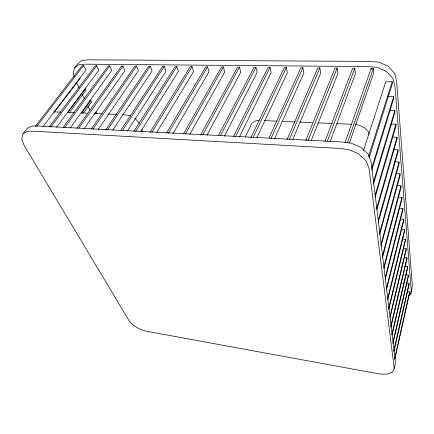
<?xml version="1.0" encoding="UTF-8"?>
<svg xmlns="http://www.w3.org/2000/svg" width="434" height="434" viewBox="0 0 434 434"><rect width="100%" height="100%" fill="white"/><g stroke="black" fill="none" stroke-linecap="round" stroke-linejoin="round"><path stroke-width="0.65" d="M407.276 291.409L409.685 291.849L409.625 292.776L394.685 359.455M408.741 295.923L410.7 294.095L411.204 290.27L394.935 85.91L392.819 78.272L386.2 71.29L377.244 67.379L368.336 66.586L84.652 64.167L78.776 64.731L74.426 67.883L73.167 73.59L74.198 76.726M394.17 368.737L395.482 362.846L395.124 358.945L371.141 162.072L368.238 154.303L360.887 147.354L351.117 143.139L341.612 141.945L37.367 125.979L31.801 126.023L27.342 128.214L23.04 133.743L21.7 138.75L23.913 145.021L128.865 320.395C133.379 326.786 140.958 330.296 148.499 331.63L375.41 373.224L381.285 374.168L387.345 374.065L392.32 372.15L394.17 368.737L393.795 364.869L369.095 168.614L366.155 160.884L358.728 153.913L348.865 149.659L339.317 148.428L33.331 131.193L27.505 131.285L23.04 133.743M394.718 358.587L409.685 291.849M393.904 351.643L409.132 284.492L409.05 283.516L406.609 283.201M393.79 350.715L409.05 283.516M392.96 342.171L408.361 275.183L405.888 274.874M392.927 343.782L408.443 276.187L408.361 275.183M410.7 294.095L411.915 288.849L412.3 284.91L396.627 81.332L394.756 73.628L388.43 66.364L379.094 62.176L369.947 61.4L88.124 59.832L82.069 60.434L77.545 63.89L74.426 67.883M391.799 334.695L407.656 266.612L405.15 266.313M392.081 334.983L407.743 267.642L407.656 266.612M390.768 326.265L406.929 257.791L404.385 257.498M390.893 327.279L407.016 258.848L406.929 257.791M389.976 317.992L406.273 249.794L406.181 248.704L403.604 248.416M390.003 316.288L406.181 248.704M388.712 309.74L405.502 240.469L405.41 239.346L402.795 239.069M388.582 308.655L405.41 239.346M387.741 299.84L404.71 230.855L404.618 229.694L401.298 229.364M387.6 298.717L404.618 229.694M386.358 288.681L403.756 219.251L400.381 218.931M386.499 289.841L403.853 220.45L403.756 219.251M385.235 277.63L402.866 208.456L399.209 208.136M385.218 279.485L402.969 209.698L402.866 208.456M383.916 266.807L401.949 197.302L398.233 196.998M383.9 268.706L402.052 198.582L401.949 197.302M382.517 257.568L401.108 187.087L401 185.757L397.219 185.475M382.359 256.272L401 185.757M381.264 245.351L400.126 175.19L400.012 173.817L396.171 173.551M380.748 245.308L400.012 173.817M379.679 234.528L399.161 163.461L399.047 162.039L394.49 161.757M379.511 233.134L399.047 162.039M378.215 222.658L398.162 151.325L398.043 149.855L394.072 149.638M378.215 220.57L398.043 149.855M376.511 208.797L397.001 137.247L392.293 137.019M376.886 209.649L397.126 138.766L397.001 137.247M375.112 197.497L396.058 125.762L395.927 124.184L391.001 123.983M375.112 195.289L395.927 124.184M373.473 181.873L394.815 110.654L389.803 110.486M373.473 184.141L394.945 112.287L394.815 110.654M371.764 167.909L393.66 96.614L387.92 96.473M371.77 170.247L393.795 98.312L393.66 96.614M369.046 157.938L392.499 83.366L392.173 81.608L385.739 81.945L363.508 150.43M368.634 156.169L392.173 81.608M349.419 143.025L373.359 73.851L373.338 68.496L371.168 68.322L345.046 142.542M347.417 142.813L373.338 68.496M330.041 141.956L355.462 73.585L354.784 68.263L352.668 68.241L324.903 141.56M327.442 141.045L354.784 68.263M311.346 140.323L337.929 73.362L337.142 68.089L335.07 68.073L305.775 140.545M308.026 140.665L337.142 68.089M292.858 139.287L320.748 73.145L319.853 67.926L317.824 67.905L287.08 139.547M289.283 139.667L319.853 67.926M274.467 138.951L303.909 72.934L302.91 67.764L300.919 67.747L269.069 137.969M270.941 138.696L302.91 67.764M256.733 138.007L287.395 72.722L286.304 67.606L284.351 67.585L250.901 137.638M253.293 137.139L286.304 67.606M245.302 136.732L250.44 126.381A13.069 9.19 25.4 0 1 256.716 120.685L259.163 120.592M239.373 137.084L271.207 72.521L270.024 67.449L268.109 67.433L233.389 136.715M235.754 136.216L270.024 67.449M224.405 136.238L257.199 72.342L255.935 67.313L254.058 67.297L218.269 135.913M220.602 135.424L255.935 67.313M206.909 135.31L240.827 72.136L239.47 67.156L237.631 67.14L200.638 134.974M202.938 134.48L239.47 67.156M189.794 134.399L224.774 71.935L223.336 67.004L221.53 66.982L183.387 134.063M185.318 134.166L223.336 67.004M173.041 133.515L209.042 71.735L207.517 66.852L205.749 66.836L166.504 133.167M168.397 133.271L207.517 66.852M156.641 132.641L193.607 71.539L192.012 66.7L190.276 66.684L149.985 132.299M151.84 132.397L192.012 66.7M140.589 131.79L178.477 71.35L176.806 66.559L175.103 66.543L133.813 131.442M135.63 131.54L176.806 66.559M127.363 131.09L165.994 71.192L164.258 66.435L162.582 66.418L120.869 130.178M122.279 130.835L164.258 66.435M112.666 130.26L152.068 71.013L150.267 66.304L148.618 66.288L105.668 129.956M107.415 130.048L150.267 66.304M98.22 129.495L138.392 70.84L136.526 66.169L134.909 66.158L91.129 129.191M92.843 129.278L136.526 66.169M84.055 128.746L124.954 70.671L123.028 66.044L121.439 66.028L76.872 128.437M94.764 114.153L96.315 111.945L96.95 113.274M78.939 127.976L123.028 66.044M83.648 112.873L91.536 101.914L90.885 100.542L89.654 100.504M70.156 128.008L111.755 70.503L109.769 65.914L108.207 65.897L63.293 127.14M81.782 113.144L90.885 100.542M64.536 127.786L109.769 65.914M69.494 112.471L85.959 90.212L85.281 88.796L67.558 112.688M56.518 127.287L98.784 70.341L96.744 65.789L95.209 65.778L49.178 126.967M50.794 127.048L96.744 65.789M43.08 126.484L85.992 70.086L83.523 65.583L82.08 65.697L35.349 126.283M54.456 112.043L80.236 78.142M36.852 126.24L83.523 65.583M53.583 111.896L60.868 112.075M67.878 112.373L74.219 112.639M81.239 112.932L87.017 113.176M94.145 113.475L102.012 113.806M107.979 114.055L116.773 114.424M122.8 114.674L128.437 115.27A12.271 7.595 33.6 0 1 130.699 116.073M264.203 120.609L276.93 121.146M282.876 121.395L294.827 121.894M299.644 122.095L312.42 122.632M317.965 122.865L332.33 123.468M336.784 123.657L351.665 124.281M355.468 124.639L358.636 125.019L364.392 127.683L368.401 131.887L369.209 134.459M76.623 82.737L79.124 87.907M82.384 94.639L84.364 98.74M88.053 106.357L89.724 109.807M141.793 129.251L142.922 131.909M371.168 68.322L371.178 69.662M135.001 118.639A12.271 7.595 33.6 0 1 139.249 123.446"/></g></svg>
